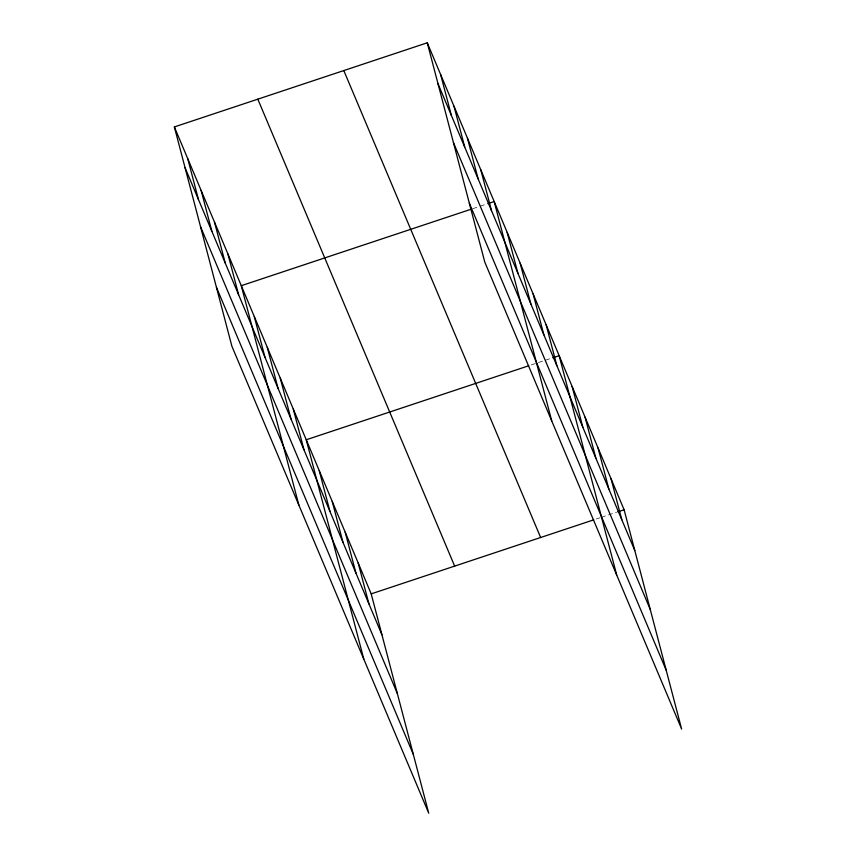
<?xml version="1.0" encoding="UTF-8"?>
<svg xmlns="http://www.w3.org/2000/svg" width="856" height="856" viewBox="0 0 856 856"><rect width="100%" height="100%" fill="white"/><g stroke="black" fill="none" stroke-linecap="round" stroke-linejoin="round"><path stroke-width="0.64" stroke-dasharray="4.28 3.21" d="M472.683 208.714L479.007 206.606M480.27 206.189L486.593 204.081M531.319 364.902L551.553 358.172M596.279 518.993L600.067 517.73M601.329 517.313L616.513 512.263"/><path stroke-width="1.28" d="M174.367 126.934L371.204 593.871L428.738 813.2L231.901 346.263L174.367 126.934L427.262 42.8L624.099 509.737L681.633 729.066L484.796 262.129L427.262 42.8M471.421 209.131L241.285 285.69L298.83 505.019M487.856 203.664L494.18 201.556L551.724 420.895M528.794 365.747L306.245 439.781L363.789 659.109M552.816 357.755L559.139 355.647L616.684 574.975M371.204 593.871L593.743 519.838M617.775 511.845L624.099 509.737M437.972 83.642L634.81 550.59M453.423 142.545L650.26 609.483M469.345 203.236L666.182 670.173M343.802 70.567L540.639 537.504M257.817 99.168L454.654 566.105M185.078 167.776L381.915 634.713M200.529 226.68L397.366 693.617M216.45 287.359L413.288 754.297M611.098 478.921L621.82 519.763M598.109 448.105L608.83 488.947M585.119 417.289L595.84 458.131M572.129 386.463L582.85 427.315M546.149 324.831L556.86 365.673M533.16 294.015L543.87 334.856M520.17 263.199L530.88 304.041M507.169 232.372L517.891 273.225M480.794 169.809L491.515 210.651M467.408 138.051L478.13 178.904M454.033 106.305L464.744 147.146M440.647 74.547L451.358 115.4M358.204 563.055L368.925 603.897M345.214 532.229L355.935 573.081M332.224 501.413L342.946 542.265M319.235 470.597L329.956 511.439M293.255 408.965L303.966 449.807M280.265 378.138L290.976 418.991M267.275 347.322L277.986 388.175M254.275 316.506L264.996 357.359M227.899 253.932L238.621 294.785M214.524 222.186L225.235 263.027M201.139 190.439L211.849 231.281M187.753 158.681L198.464 199.534"/></g></svg>
